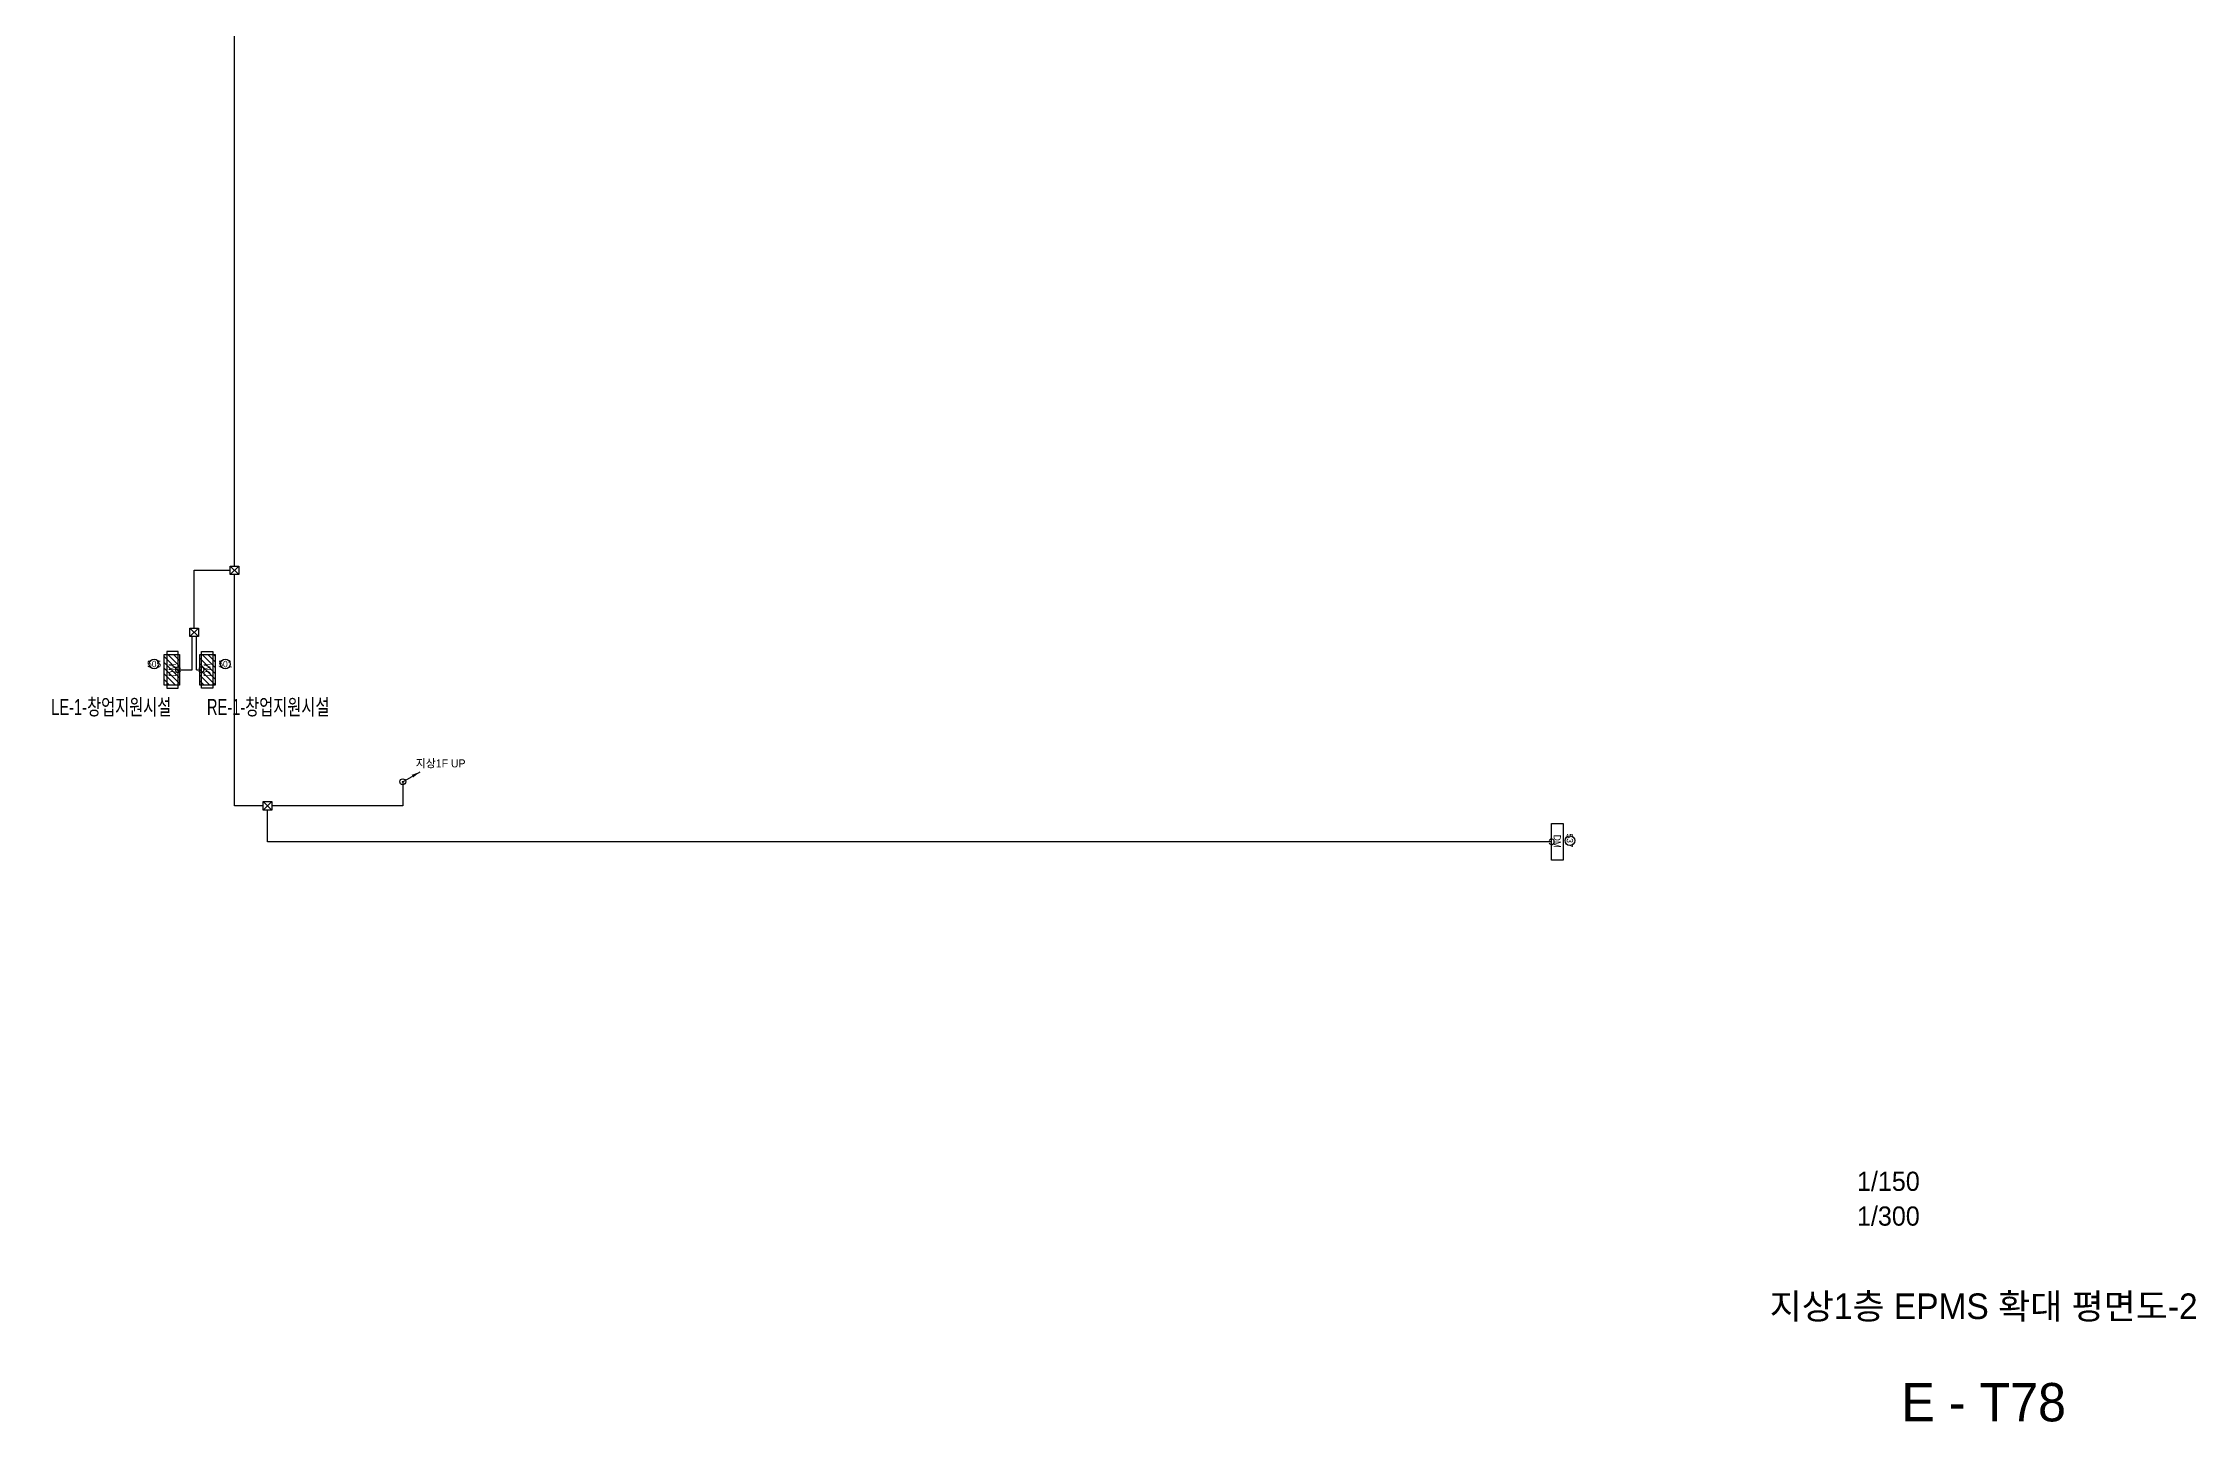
# Model space of a CAD drawing. Header units: millimetres. Extents: x 89450 to 753248, y -530175 to 1209785.
# Drawn here: x 449560 to 500054, y -339518 to -307184 of the extents above; entities that cross this region are included whole.
import ezdxf
from ezdxf.enums import TextEntityAlignment as Align

# ---------------------------------------------------------------- set-up
doc = ezdxf.new("R2010")
doc.units = ezdxf.units.MM
doc.header["$LTSCALE"] = 150
for name, color, linetype in [('------01 Distribution Panel', 3, 'Continuous'), ('-----29 Indicator', 1, 'Continuous'), ('-----41 Drawing Title', 2, 'Continuous'), ('-----42 Drawing Number', 2, 'Continuous'), ('-----43 Drawing Scale', 3, 'Continuous'), ('-----99 EPMS CABLE DUCT', 4, 'Continuous'), ('-----99 EPMS CONDUIT', 4, 'Continuous'), ('-----99 EPMS DEVICE', 3, 'Continuous')]:
    doc.layers.add(name, color=color, linetype=linetype)
doc.styles.add('ELEC', font='')
doc.styles.get('ELEC').set_extended_font_data('Dotum')

# ---------------------------------------------------------------- blocks, each defined once
blk = doc.blocks.new('A02')
h = blk.add_hatch()
h.set_pattern_fill('ANSI31', color=161, scale=25, style=0)
h.set_pattern_definition([(45, (-2000, -19200), (-56.1266, 56.1266), [])])
h.paths.add_polyline_path([(-300, 300), (-300, 0), (300, 0), (300, 300)])
at = {"color": 161}
blk.add_lwpolyline([(300, 0), (-300, 0), (-300, 300), (300, 300)], close=True, dxfattribs=at)

msp = doc.modelspace()

# ---------------------------------------------------------------- linework, layer by layer
at = {"layer": '-----29 Indicator'}
for centre in [(452165, -321745), (453835, -321745), (485370, -325885)]:
    msp.add_circle(centre, 114, dxfattribs=at)
at = {"layer": '-----99 EPMS CABLE DUCT'}
for p, q in [((453105, -319547), (453951, -319547)), ((453105, -320901), (453105, -319547)), ((453951, -319447), (454151, -319647)), ((453951, -319647), (454151, -319447)), ((453005, -320901), (453205, -321101)), ((453005, -321101), (453205, -320901)), ((453055, -321880), (453055, -321101)), ((453155, -321880), (453155, -321101)), ((452728, -321880), (453055, -321880)), ((453155, -321880), (453272, -321880)), ((457996, -324506), (458402, -324272)), ((454723, -324972), (454923, -325172)), ((454723, -325172), (454923, -324972))]:
    msp.add_line(p, q, dxfattribs=at)
at = {"layer": '-----99 EPMS CABLE DUCT', "elevation": 0}
for points in [[(454051, -319447), (454051, -290811), (457997, -290811)], [(457996, -324506), (457996, -325072), (454923, -325072)], [(484940, -325912), (454823, -325912), (454823, -325172)]]:
    msp.add_lwpolyline(points, dxfattribs=at)
for points in [[(453951, -319447), (454151, -319447), (454151, -319647), (453951, -319647)], [(453005, -320901), (453205, -320901), (453205, -321101), (453005, -321101)], [(454723, -324972), (454923, -324972), (454923, -325172), (454723, -325172)]]:
    msp.add_lwpolyline(points, close=True, dxfattribs=at)
msp.add_lwpolyline([(458402, -324272, 0, 70, 0), (458226, -324374, 40, 40, 0)], format="xyseb", dxfattribs=at)
at = {"layer": '-----99 EPMS CABLE DUCT'}
msp.add_circle((457996, -324506), 10, dxfattribs=at)
at = {"layer": '-----99 EPMS CONDUIT'}
msp.add_circle((457996, -324506), 69.6, dxfattribs=at)
for centre, start, end in [((452728, -321880), 30, 330), ((453272, -321880), 210, 150), ((484940, -325912), 210, 150)]:
    msp.add_arc(centre, 63.8, start, end, dxfattribs=at)
at = {"layer": '-----99 EPMS DEVICE', "color": 2, "elevation": 0}
msp.add_lwpolyline([(484940, -326342), (484940, -325482), (485209, -325482), (485209, -326342)], close=True, dxfattribs=at)

# ---------------------------------------------------------------- block references
at = {"layer": '------01 Distribution Panel', "xscale": 1.2, "yscale": 1.2, "zscale": 1.2, "rotation": 90}
for p in [(452760, -321880), (453600, -321880)]:
    msp.add_blockref('A02', p, dxfattribs=at)

# ---------------------------------------------------------------- texts
at = {"layer": '-----29 Indicator', "style": 'ELEC'}
for s, p in [('505', (452165, -321745)), ('501', (453835, -321745))]:
    msp.add_text(s, height=150, dxfattribs=at).set_placement(p, align=Align.MIDDLE_CENTER)
msp.add_text('537', height=150, rotation=270, dxfattribs=at).set_placement((485370, -325885), align=Align.MIDDLE_CENTER)
at = {"layer": '-----41 Drawing Title', "style": 'ELEC'}
msp.add_text('지상1층 EPMS 확대 평면도-2', height=600, dxfattribs=at).set_placement((495075, -336805), align=Align.MIDDLE_CENTER)
at = {"layer": '-----42 Drawing Number', "style": 'ELEC'}
msp.add_text('E - T78', height=900, dxfattribs=at).set_placement((495075, -339055), align=Align.MIDDLE_CENTER)
at = {"layer": '-----43 Drawing Scale', "style": 'ELEC'}
for s, p in [('1/150', (492840, -333875)), ('1/300', (492840, -334690))]:
    msp.add_text(s, height=450, dxfattribs=at).set_placement(p, align=Align.MIDDLE_CENTER)
at = {"layer": '-----99 EPMS CABLE DUCT', "style": 'ELEC'}
msp.add_text('지상1F UP', height=187.7, dxfattribs=at).set_placement((458301, -324169))
at = {"layer": '-----99 EPMS DEVICE', "color": 2, "style": 'ELEC', "width": 0.9}
for rotation, p in [(90, (452593, -321889)), (90, (453407, -321889)), (270, (485074, -325902))]:
    msp.add_text('DM', height=168, rotation=rotation, dxfattribs=at).set_placement(p, align=Align.MIDDLE)

# ---------------------------------------------------------------- next in the draw order: wipeouts: each hides what was drawn before it
at = {"color": 1}
for points in [[(449560, -323015), (452760, -323015), (452760, -322490), (449560, -322490)], [(453240, -323015), (456440, -323015), (456440, -322490), (453240, -322490)]]:
    msp.add_wipeout(points, dxfattribs=at).dxf.layer = '------01 Distribution Panel'

# ---------------------------------------------------------------- next in the draw order: linework, layer by layer
at = {"layer": '-----99 EPMS CABLE DUCT', "elevation": 0}
msp.add_lwpolyline([(454723, -325072), (454051, -325072), (454051, -319647)], dxfattribs=at)
at = {"layer": '-----99 EPMS DEVICE', "color": 2, "elevation": 0}
for points in [[(452459, -321450), (452459, -322310), (452728, -322310), (452728, -321450)], [(453541, -321450), (453541, -322310), (453272, -322310), (453272, -321450)]]:
    msp.add_lwpolyline(points, close=True, dxfattribs=at)

# ---------------------------------------------------------------- next in the draw order: texts
at = {"layer": '------01 Distribution Panel', "style": 'ELEC', "width": 0.7}
for s, p in [('LE-1-창업지원시설', (451160, -322752)), ('RE-1-창업지원시설', (454840, -322752))]:
    msp.add_text(s, height=375, dxfattribs=at).set_placement(p, align=Align.MIDDLE_CENTER)

doc.saveas('drawing.dxf')
